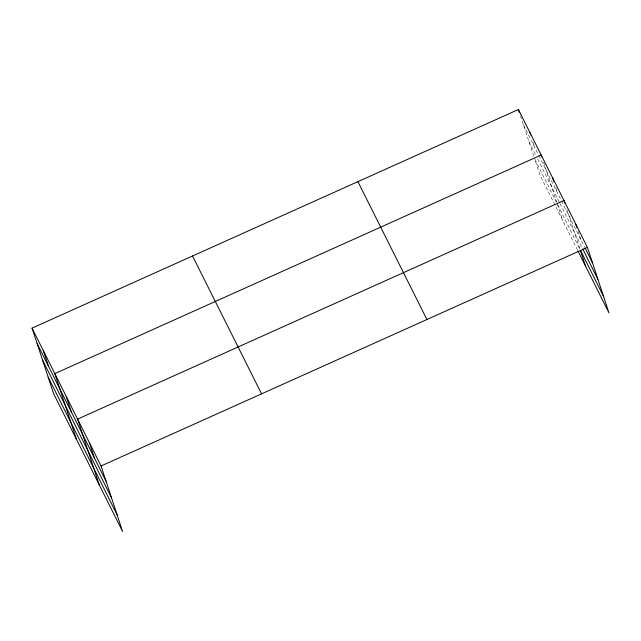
<?xml version="1.0" encoding="UTF-8"?>
<svg xmlns="http://www.w3.org/2000/svg" width="641" height="641" viewBox="0 0 641 641"><rect width="100%" height="100%" fill="white"/><g stroke="black" fill="none" stroke-linecap="round" stroke-linejoin="round"><path stroke-width="0.48" stroke-dasharray="3.21 2.4" d="M523.473 124.931L538.368 154.681M538.801 155.555L561.139 200.176M561.58 201.05L584.664 247.17M528.905 141.461L535.916 155.459M537.663 158.952L559.561 202.7M560.002 203.574L582.276 248.075M534.947 159.361L556.404 202.227M557.718 204.856L580.049 249.469L566.932 209.575M577.605 250.246L539.938 175.009L534.506 158.479M578.07 231.201L580.754 239.357M555.843 187.733L557.638 193.173M543.568 162.269L556.66 202.083M557.277 203.974L562.71 220.504M533.072 142.238L534.858 147.678M520.492 115.861L533.881 156.588"/><path stroke-width="0.96" d="M32.05 328.128L101.062 465.991L122.591 531.485L53.58 393.622L32.05 328.128L518.409 109.515L587.42 247.378L608.95 312.872L578.038 251.128M101.062 465.991L587.42 247.378M585.097 248.043L592.484 262.794M582.709 248.94L597.917 279.324M580.49 250.343L603.518 296.342M357.91 181.659L426.922 319.522M192.548 255.983L261.56 393.846M37.122 343.544L106.134 481.407M42.554 360.074L111.566 497.937M48.147 377.092L117.159 514.955M575.682 223.941L576.876 227.571M564.849 203.229L563.952 200.505L77.601 419.118L99.131 484.612M580.353 250.391L585.489 265.999M552.566 177.757L553.76 181.387M541.773 156.829L541.18 155.01L54.822 373.623L76.359 439.117M529.795 132.262L530.684 134.987M518.409 109.515L519.298 112.239M89.331 442.554L94.395 457.97M66.207 396.37L71.279 411.786M43.436 350.875L48.508 366.291"/></g></svg>
